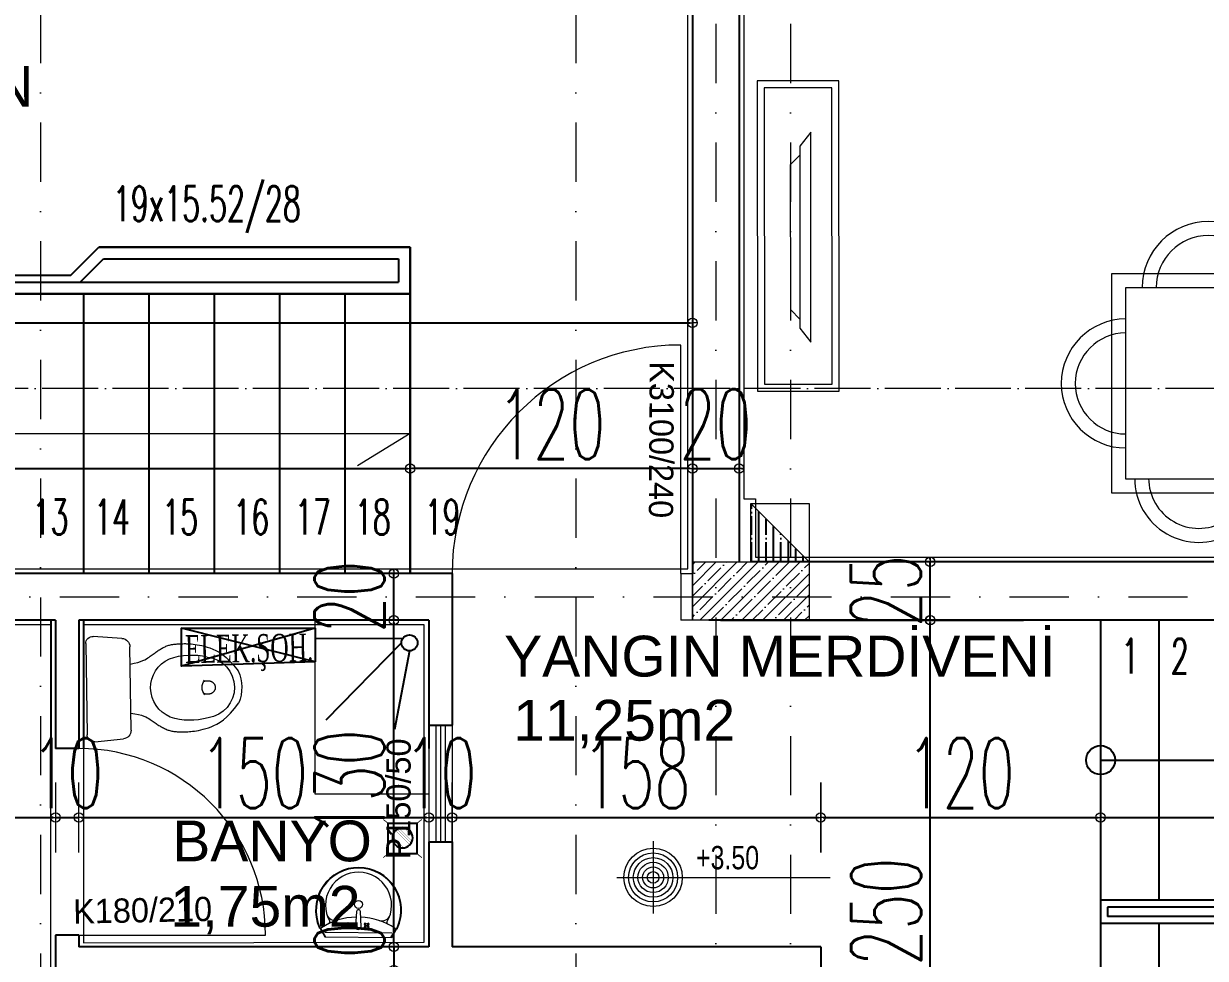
# Model space of a CAD drawing. Header units: millimetres. Extents: x -16104 to 67872, y -88009 to 12107.
# Drawn here: x 15708 to 16215, y -6715 to -6314 of the extents above; entities that cross this region are included whole.
import ezdxf

# ---------------------------------------------------------------- set-up
doc = ezdxf.new("R2010")
doc.units = ezdxf.units.MM
for name, pattern in [('ACAD_ISO04W100', [30, 24, -3, 0, -3]), ('ACAD_ISO07W100', [3, 0, -3]), ('DASHDOTX2', [50.8, 25.4, -12.7, 0, -12.7])]:
    doc.linetypes.add(name, pattern=pattern)
doc.layers.get('0').update_dxf_attribs({"color": 241})
for name, color, linetype, lineweight in [('AKS', 1, 'ACAD_ISO07W100', 5), ('akslar', 144, 'Continuous', 20), ('baca', 46, 'Continuous', 5), ('duvar', 123, 'Continuous', 25), ('emsal&kolon', 1, 'Continuous', 5), ('kapı', 3, 'Continuous', 5), ('kolon', 1, 'Continuous', 5), ('KOTLAR', 5, 'Continuous', 20), ('merdiven', 4, 'Continuous', 25), ('OLCU', 54, 'Continuous', 13), ('PASEMCON', 2, 'Continuous', 9), ('pencere', 5, 'Continuous', 5), ('POZ', 36, 'Continuous', 18), ('SıVA', 40, 'Continuous', 9), ('tefriş', 30, 'Continuous', 5), ('YAZI', 22, 'Continuous', 18), ('ÖLÇÜ', 252, 'Continuous', 20)]:
    doc.layers.add(name, color=color, linetype=linetype, lineweight=lineweight)
doc.layers.add('tarama korıdor', color=33, linetype='Continuous')
doc.styles.add('DIM', font='Txttw.shx', dxfattribs={"width": 0.6})
doc.styles.add('DIN', font='times.ttf', dxfattribs={"width": 0.6})
doc.styles.add('M2', font='stylu.ttf', dxfattribs={"height": 10})
doc.styles.add('TSIMPLEX', font='tsimplex', dxfattribs={"width": 0.8})
doc.dimstyles.new('50', dxfattribs={"dimscale": 0, "dimtxt": 30, "dimasz": 1, "dimexe": 0, "dimexo": 2, "dimgap": 4, "dimtad": 1, "dimdec": 0, "dimzin": 0, "dimdsep": 46, "dimtxsty": 'DIM', "dimblk1": 'DOT', "dimblk2": 'DOT', "dimsah": 1, "dimcen": 1.5, "dimdle": 3, "dimse1": 1, "dimse2": 1, "dimclrd": 256, "dimclre": 9, "dimclrt": 256, "dimadec": 0, "dimazin": 0, "dimtfac": 0.24, "dimtdec": 0, "dimtix": 1, "dimtmove": 2, "dimatfit": 3, "dimldrblk": 'DOT', "dimfxl": 0, "dimtolj": 1, "dimtzin": 15, "dimarcsym": 0})

# ---------------------------------------------------------------- blocks, each defined once
blk = doc.blocks.new('lavabo')
at = {"layer": 'tefriş', "linetype": 'Continuous'}
for p, q in [((-22.77, -4.94), (-19.92, 0)), ((-22.43, -5.14), (-19.46, 0)), ((-19.92, 0), (19.92, 0)), ((19.46, 0), (22.43, -5.14)), ((19.92, 0), (22.77, -4.94)), ((19.92, -2.7), (-19.92, -2.7)), ((-6.25, -5.54), (-6.77, -6.08)), ((-6.77, -6.08), (-6.31, -7.1)), ((-6.51, -5.81), (-3.84, -8.34)), ((-6.44, -8.41), (-3.91, -5.74)), ((-5.2, -5.94), (-6.25, -5.54)), ((-4.18, -5.48), (-5.2, -5.94)), ((-3.64, -6), (-4.18, -5.48)), ((-4.04, -7.04), (-3.64, -6)), ((-1.17, -15.33), (-1.76, -6.54)), ((1.76, -6.26), (1.14, -15.33)), ((3.38, -5.9), (3.91, -5.38)), ((3.81, -6.94), (3.38, -5.9)), ((3.38, -7.98), (3.81, -6.94)), ((6.25, -8.24), (3.65, -5.64)), ((6.25, -5.64), (3.65, -8.24)), ((3.91, -5.38), (4.95, -5.81)), ((4.95, -5.81), (5.99, -5.38)), ((5.99, -5.38), (6.51, -5.9)), ((6.51, -5.9), (6.08, -6.94)), ((6.08, -6.94), (6.51, -7.98)), ((-6.31, -7.1), (-6.71, -8.15)), ((-6.71, -8.15), (-6.17, -8.66)), ((-6.17, -8.66), (-5.15, -8.21)), ((-5.15, -8.21), (-4.1, -8.61)), ((-4.1, -8.61), (-3.58, -8.07)), ((-3.58, -8.07), (-4.04, -7.04)), ((3.91, -8.51), (3.38, -7.98)), ((4.95, -8.08), (3.91, -8.51)), ((5.99, -8.51), (4.95, -8.08)), ((6.51, -7.98), (5.99, -8.51))]:
    blk.add_line(p, q, dxfattribs=at)
at = {"layer": 'tefriş', "linetype": 'Continuous', "extrusion": (0, 0, -1)}
for centre, major_axis, ratio, start_param, end_param in [((0, -16), (-18.1, -18.1), 1, 5.497787, 7.48683), ((0, -16), (-17.82, -17.82), 1, 5.497787, 7.48683), ((-22.66, -5.93), (-0.566, -0.566), 1, 1.203644, 1.828723), ((-23.47, -4.54), (-0.566, 0.566), 1, 2.879793, 3.399519), ((-22.66, -5.93), (-0.283, 0.283), 1, -0.367152, 0.257926), ((-23.47, -4.54), (-0.849, -0.849), 1, 4.45059, 4.970315), ((-22.3, -6.09), (-0.566, -0.566), 1, 1.828723, 2.945097), ((-0.28, 26.67), (-27.35, -27.35), 1, 5.526576, 6.089571), ((0, -6.4), (-1.25, -1.25), 1, 0.7034, 3.844992), ((0, -16), (-18.1, -18.1), 1, 3.508745, 5.497787), ((0, -16), (-17.82, -17.82), 1, 3.508745, 5.497787), ((0.28, 26.67), (-27.35, -27.35), 1, 4.906004, 5.469573), ((22.3, -6.09), (-0.566, 0.566), 1, 0.196496, 1.31287), ((23.47, -4.54), (-0.849, 0.849), 1, 4.454463, 4.974188), ((23.47, -4.54), (-0.566, -0.566), 1, 6.025259, 6.544985), ((22.66, -5.93), (-0.283, 0.283), 1, 1.31287, 1.937948), ((22.66, -5.93), (-0.566, 0.566), 1, 1.31287, 1.937948), ((0, -19.04), (-13.92, 13.92), 1, 3.926991, 6.023888), ((-13.8, -15.22), (-3.8, -3.8), 1, 1.128011, 2.639725), ((-17.71, -8.76), (-0.566, -0.566), 1, 2.805213, 4.453092), ((0, -19.04), (-13.92, 13.92), 1, 1.830093, 3.926991), ((13.8, -15.22), (-3.8, -3.8), 1, 2.072664, 3.584378), ((17.71, -8.76), (-0.566, -0.566), 1, 0.259297, 1.907176), ((-0.01, -19.56), (0, 2.35), 0.991954, 1.570796326779968, 7.853981633959554), ((-0.01, -15.24), (-0.82, 0.82), 1, 2.438193, 5.415789)]:
    blk.add_ellipse(centre, major_axis=major_axis, ratio=ratio, start_param=start_param, end_param=end_param, dxfattribs=at)
blk = doc.blocks.new('klozet')
at = {"layer": 'tefriş', "linetype": 'Continuous'}
for p, q in [((3.25, 22.57), (15.54, 21.55)), ((0, -19.58), (0, 19.58)), ((18.91, 17.89), (18.91, -17.89)), ((29.64, 15.18), (30.02, 15.45)), ((30.02, 15.45), (30.4, 15.7)), ((30.4, 15.7), (30.79, 15.96)), ((30.79, 15.96), (31.18, 16.21)), ((31.18, 16.21), (31.58, 16.45)), ((31.58, 16.45), (31.98, 16.68)), ((31.98, 16.68), (32.38, 16.91)), ((32.38, 16.91), (32.78, 17.13)), ((32.78, 17.13), (33.18, 17.33)), ((33.18, 17.33), (33.58, 17.53)), ((33.58, 17.53), (33.97, 17.7)), ((33.97, 17.7), (34.36, 17.87)), ((34.36, 17.87), (34.75, 18.02)), ((34.75, 18.02), (35.14, 18.15)), ((35.14, 18.15), (35.54, 18.28)), ((35.54, 18.28), (35.95, 18.39)), ((35.95, 18.39), (36.37, 18.48)), ((36.37, 18.48), (36.8, 18.57)), ((36.8, 18.57), (37.26, 18.64)), ((37.26, 18.64), (37.72, 18.7)), ((37.72, 18.7), (38.2, 18.75)), ((38.2, 18.75), (38.69, 18.79)), ((38.69, 18.79), (39.18, 18.82)), ((39.18, 18.82), (39.68, 18.85)), ((39.68, 18.85), (40.18, 18.87)), ((40.18, 18.87), (40.67, 18.89)), ((40.67, 18.89), (41.16, 18.9)), ((41.16, 18.9), (41.66, 18.9)), ((41.66, 18.9), (42.17, 18.9)), ((42.17, 18.9), (42.7, 18.89)), ((42.7, 18.89), (43.26, 18.86)), ((43.26, 18.86), (43.87, 18.83)), ((43.87, 18.83), (44.52, 18.78)), ((44.52, 18.78), (45.24, 18.71)), ((45.24, 18.71), (46.03, 18.62)), ((46.03, 18.62), (46.88, 18.51)), ((46.88, 18.51), (47.8, 18.36)), ((47.8, 18.36), (48.78, 18.18)), ((48.78, 18.18), (49.81, 17.95)), ((49.81, 17.95), (50.9, 17.66)), ((50.9, 17.66), (52.04, 17.32)), ((52.04, 17.32), (53.23, 16.91)), ((53.23, 16.91), (54.46, 16.42)), ((54.46, 16.42), (55.75, 15.8)), ((55.75, 15.8), (57.1, 15.02)), ((18.91, 10.5), (20.67, 10.81)), ((20.67, 10.81), (22.16, 11.15)), ((22.16, 11.15), (23.39, 11.51)), ((23.39, 11.51), (24.42, 11.88)), ((24.42, 11.88), (25.26, 12.26)), ((25.26, 12.26), (25.97, 12.64)), ((25.97, 12.64), (26.56, 13.02)), ((26.56, 13.02), (27.09, 13.38)), ((27.09, 13.38), (27.58, 13.72)), ((27.58, 13.72), (28.03, 14.04)), ((28.03, 14.04), (28.46, 14.34)), ((28.46, 14.34), (28.87, 14.64)), ((28.87, 14.64), (29.26, 14.92)), ((29.26, 14.92), (29.64, 15.18)), ((57.1, 15.02), (58.53, 14.02)), ((58.53, 14.02), (60.05, 12.75)), ((60.05, 12.75), (61.66, 11.16)), ((61.66, 11.16), (63.38, 9.22)), ((63.38, 9.22), (65.22, 6.86)), ((50.48, 2.72), (50.35, 2.67)), ((50.64, 2.77), (50.48, 2.72)), ((50.82, 2.81), (50.64, 2.77)), ((51.02, 2.85), (50.82, 2.81)), ((51.23, 2.88), (51.02, 2.85)), ((51.44, 2.91), (51.23, 2.88)), ((51.66, 2.93), (51.44, 2.91)), ((51.87, 2.94), (51.66, 2.93)), ((52.06, 2.95), (51.87, 2.94)), ((52.26, 2.94), (52.06, 2.95)), ((52.44, 2.93), (52.26, 2.94)), ((52.61, 2.9), (52.44, 2.93)), ((52.78, 2.87), (52.61, 2.9)), ((52.94, 2.83), (52.78, 2.87)), ((53.09, 2.79), (52.94, 2.83)), ((53.25, 2.74), (53.09, 2.79)), ((53.39, 2.68), (53.25, 2.74)), ((53.54, 2.62), (53.39, 2.68)), ((53.68, 2.54), (53.54, 2.62)), ((53.81, 2.47), (53.68, 2.54)), ((53.94, 2.39), (53.81, 2.47)), ((54.07, 2.3), (53.94, 2.39)), ((54.19, 2.2), (54.07, 2.3)), ((54.31, 2.1), (54.19, 2.2)), ((54.42, 2), (54.31, 2.1)), ((54.52, 1.89), (54.42, 2)), ((54.62, 1.77), (54.52, 1.89)), ((54.72, 1.66), (54.62, 1.77)), ((54.8, 1.53), (54.72, 1.66)), ((54.88, 1.41), (54.8, 1.53)), ((54.95, 1.28), (54.88, 1.41)), ((55.02, 1.15), (54.95, 1.28)), ((55.08, 1.01), (55.02, 1.15)), ((55.13, 0.88), (55.08, 1.01)), ((55.17, 0.74), (55.13, 0.88)), ((55.21, 0.6), (55.17, 0.74)), ((55.23, 0.46), (55.21, 0.6)), ((55.25, 0.32), (55.23, 0.46)), ((55.26, 0.18), (55.25, 0.32)), ((55.27, 0.04), (55.26, 0.18)), ((55.26, -0.1), (55.27, 0.04)), ((50.35, -2.59), (50.48, -2.64)), ((50.48, -2.64), (50.64, -2.69)), ((50.64, -2.69), (50.82, -2.73)), ((50.82, -2.73), (51.02, -2.77)), ((51.02, -2.77), (51.23, -2.8)), ((51.23, -2.8), (51.44, -2.83)), ((51.44, -2.83), (51.66, -2.85)), ((51.66, -2.85), (51.87, -2.86)), ((51.87, -2.86), (52.06, -2.87)), ((52.06, -2.87), (52.26, -2.86)), ((52.26, -2.86), (52.44, -2.85)), ((52.44, -2.85), (52.61, -2.82)), ((52.61, -2.82), (52.78, -2.79)), ((52.78, -2.79), (52.94, -2.75)), ((52.94, -2.75), (53.09, -2.71)), ((53.09, -2.71), (53.25, -2.66)), ((53.25, -2.66), (53.39, -2.6)), ((53.39, -2.6), (53.54, -2.54)), ((53.54, -2.54), (53.68, -2.47)), ((53.68, -2.47), (53.81, -2.39)), ((53.81, -2.39), (53.94, -2.31)), ((53.94, -2.31), (54.07, -2.22)), ((54.07, -2.22), (54.19, -2.12)), ((54.19, -2.12), (54.31, -2.02)), ((54.31, -2.02), (54.42, -1.92)), ((54.42, -1.92), (54.52, -1.81)), ((54.52, -1.81), (54.62, -1.69)), ((54.62, -1.69), (54.72, -1.58)), ((54.72, -1.58), (54.8, -1.45)), ((54.8, -1.45), (54.88, -1.33)), ((54.88, -1.33), (54.95, -1.2)), ((54.95, -1.2), (55.02, -1.07)), ((55.02, -1.07), (55.08, -0.93)), ((55.08, -0.93), (55.13, -0.8)), ((55.13, -0.8), (55.17, -0.66)), ((55.17, -0.66), (55.21, -0.52)), ((55.21, -0.52), (55.23, -0.38)), ((55.23, -0.38), (55.25, -0.24)), ((55.25, -0.24), (55.26, -0.1)), ((61.66, -11.16), (63.38, -9.22)), ((63.38, -9.22), (65.22, -6.86)), ((18.91, -10.5), (20.67, -10.81)), ((20.67, -10.81), (22.16, -11.15)), ((22.16, -11.15), (23.39, -11.51)), ((23.39, -11.51), (24.42, -11.88)), ((24.42, -11.88), (25.26, -12.26)), ((25.26, -12.26), (25.97, -12.64)), ((25.97, -12.64), (26.56, -13.02)), ((26.56, -13.02), (27.09, -13.38)), ((27.09, -13.38), (27.58, -13.72)), ((27.58, -13.72), (28.03, -14.04)), ((28.03, -14.04), (28.46, -14.34)), ((28.46, -14.34), (28.87, -14.64)), ((28.87, -14.64), (29.26, -14.92)), ((29.26, -14.92), (29.64, -15.18)), ((29.64, -15.18), (30.02, -15.45)), ((55.75, -15.8), (57.1, -15.02)), ((57.1, -15.02), (58.53, -14.02)), ((58.53, -14.02), (60.05, -12.75)), ((60.05, -12.75), (61.66, -11.16)), ((30.02, -15.45), (30.4, -15.7)), ((30.4, -15.7), (30.79, -15.96)), ((30.79, -15.96), (31.18, -16.21)), ((31.18, -16.21), (31.58, -16.45)), ((31.58, -16.45), (31.98, -16.68)), ((31.98, -16.68), (32.38, -16.91)), ((32.38, -16.91), (32.78, -17.13)), ((32.78, -17.13), (33.18, -17.33)), ((33.18, -17.33), (33.58, -17.53)), ((33.58, -17.53), (33.97, -17.7)), ((33.97, -17.7), (34.36, -17.87)), ((34.36, -17.87), (34.75, -18.02)), ((34.75, -18.02), (35.14, -18.15)), ((35.14, -18.15), (35.54, -18.28)), ((35.54, -18.28), (35.95, -18.39)), ((35.95, -18.39), (36.37, -18.48)), ((36.37, -18.48), (36.8, -18.57)), ((36.8, -18.57), (37.26, -18.64)), ((37.26, -18.64), (37.72, -18.7)), ((37.72, -18.7), (38.2, -18.75)), ((38.2, -18.75), (38.69, -18.79)), ((38.69, -18.79), (39.18, -18.82)), ((39.18, -18.82), (39.68, -18.85)), ((39.68, -18.85), (40.18, -18.87)), ((40.18, -18.87), (40.67, -18.89)), ((40.67, -18.89), (41.16, -18.9)), ((41.16, -18.9), (41.66, -18.9)), ((41.66, -18.9), (42.17, -18.9)), ((42.17, -18.9), (42.7, -18.89)), ((42.7, -18.89), (43.26, -18.86)), ((43.26, -18.86), (43.87, -18.83)), ((43.87, -18.83), (44.52, -18.78)), ((44.52, -18.78), (45.24, -18.71)), ((45.24, -18.71), (46.03, -18.62)), ((46.03, -18.62), (46.88, -18.51)), ((46.88, -18.51), (47.8, -18.36)), ((47.8, -18.36), (48.78, -18.18)), ((48.78, -18.18), (49.81, -17.95)), ((49.81, -17.95), (50.9, -17.66)), ((50.9, -17.66), (52.04, -17.32)), ((52.04, -17.32), (53.23, -16.91)), ((53.23, -16.91), (54.46, -16.42)), ((54.46, -16.42), (55.75, -15.8)), ((15.54, -21.55), (3.25, -22.57))]:
    blk.add_line(p, q, dxfattribs=at)
for centre, start, end in [((3, 19.58), 85.2364, 180), ((3, -19.58), 180, 274.7636)]:
    blk.add_arc(centre, 3, start, end, dxfattribs=at)
for centre, major_axis, start_param, end_param in [((15.23, 17.89), (2.6, 2.6), 5.497787, 6.985442), ((41.09, 0), (-9.59, 9.59), -0.381645, 1.952441), ((44.74, -13.39), (-19.37, 19.37), -1.051849, -0.451182), ((50.37, 0), (9.28, 9.28), 4.048178, 6.947396), ((49, 0), (-12.46, 12.46), 3.526763, 4.327219), ((54.6, 0.04), (-3.54, 3.54), 0.094871, 1.475925), ((44.74, 13.39), (-19.37, 19.37), 2.021978, 2.622645), ((15.23, -17.89), (-2.6, 2.6), 2.439336, 3.926991)]:
    blk.add_ellipse(centre, major_axis=major_axis, ratio=1, start_param=start_param, end_param=end_param, dxfattribs=at)
blk = doc.blocks.new('DOT')
for p, q in [((0, 15), (0, -15)), ((-2, 0), (0, 0)), ((2, 0), (0, 0))]:
    blk.add_line(p, q)
blk.add_circle((0, 0), 2)
blk = doc.blocks.new('*D6115')
at = {"layer": 'Defpoints', "color": 0, "transparency": 16777216}
for p in [(15241.71, -6569.56), (15721.71, -6569.56), (15721.71, -6654.1)]:
    blk.add_point(p, dxfattribs=at)
at = {"layer": 'OLCU', "lineweight": -2, "transparency": 16777216}
blk.add_line((15242.71, -6654.1), (15720.71, -6654.1), dxfattribs=at)
at = {"layer": 'OLCU', "lineweight": -2, "transparency": 16777216, "rotation": 180}
blk.add_blockref('DOT', (15241.71, -6654.1), dxfattribs=at)
at = {"layer": 'OLCU', "lineweight": -2, "transparency": 16777216}
blk.add_blockref('DOT', (15721.71, -6654.1), dxfattribs=at)
at = {"layer": 'OLCU', "transparency": 16777216, "insert": (15481.71, -6635.1), "char_height": 30, "attachment_point": 5, "style": 'DIM'}
blk.add_mtext('\\A1;480', dxfattribs=at)
blk = doc.blocks.new('*D6418')
at = {"layer": 'Defpoints', "color": 0, "transparency": 16777216}
for p in [(15721.71, -6624.56), (15731.71, -6624.56), (15731.71, -6654.13)]:
    blk.add_point(p, dxfattribs=at)
at = {"layer": 'OLCU', "lineweight": -2, "transparency": 16777216}
for p, q in [((15720.71, -6654.13), (15719.71, -6654.13)), ((15721.71, -6654.13), (15731.71, -6654.13)), ((15732.71, -6654.13), (15733.71, -6654.13))]:
    blk.add_line(p, q, dxfattribs=at)
blk.add_blockref('DOT', (15721.71, -6654.13), dxfattribs=at)
at = {"layer": 'OLCU', "lineweight": -2, "transparency": 16777216, "rotation": 180}
blk.add_blockref('DOT', (15731.71, -6654.13), dxfattribs=at)
at = {"layer": 'OLCU', "transparency": 16777216, "insert": (15726.71, -6635.13), "char_height": 30, "attachment_point": 5, "style": 'DIM'}
blk.add_mtext('\\A1;10', dxfattribs=at)
blk = doc.blocks.new('*D6116')
at = {"layer": 'Defpoints', "color": 0, "transparency": 16777216}
for p in [(15881.71, -6654.13), (15881.71, -6654.13), (15731.71, -6662.65)]:
    blk.add_point(p, dxfattribs=at)
at = {"layer": 'OLCU', "lineweight": -2, "transparency": 16777216}
blk.add_line((15732.71, -6654.13), (15880.71, -6654.13), dxfattribs=at)
at = {"layer": 'OLCU', "lineweight": -2, "transparency": 16777216, "rotation": 180}
blk.add_blockref('DOT', (15731.71, -6654.13), dxfattribs=at)
at = {"layer": 'OLCU', "lineweight": -2, "transparency": 16777216}
blk.add_blockref('DOT', (15881.71, -6654.13), dxfattribs=at)
at = {"layer": 'OLCU', "transparency": 16777216, "insert": (15806.71, -6635.13), "char_height": 30, "attachment_point": 5, "style": 'DIM'}
blk.add_mtext('\\A1;150', dxfattribs=at)
blk = doc.blocks.new('*D6148')
at = {"layer": 'Defpoints', "color": 0, "transparency": 16777216}
for p in [(15866.71, -6549.56), (15866.71, -6549.56), (15866.71, -6569.56)]:
    blk.add_point(p, dxfattribs=at)
at = {"layer": 'OLCU', "lineweight": -2, "transparency": 16777216}
for p, q in [((15866.71, -6548.56), (15866.71, -6547.56)), ((15866.71, -6569.56), (15866.71, -6549.56)), ((15866.71, -6570.56), (15866.71, -6571.56))]:
    blk.add_line(p, q, dxfattribs=at)
for p, rotation in [((15866.71, -6549.56), 270), ((15866.71, -6569.56), 90)]:
    blk.add_blockref('DOT', p, dxfattribs=dict(at, rotation=rotation))
at = {"layer": 'OLCU', "transparency": 16777216, "insert": (15847.71, -6559.56), "char_height": 30, "attachment_point": 5, "rotation": 90, "style": 'DIM'}
blk.add_mtext('\\A1;20', dxfattribs=at)
blk = doc.blocks.new('*D6149')
at = {"layer": 'Defpoints', "color": 0, "transparency": 16777216}
for p in [(15910.19, -6709.56), (15866.71, -6719.56), (15910.19, -6719.56)]:
    blk.add_point(p, dxfattribs=at)
at = {"layer": 'OLCU', "lineweight": -2, "transparency": 16777216}
for p, q in [((15866.71, -6708.56), (15866.71, -6707.56)), ((15866.71, -6709.56), (15866.71, -6719.56)), ((15866.71, -6720.56), (15866.71, -6721.56))]:
    blk.add_line(p, q, dxfattribs=at)
for p, rotation in [((15866.71, -6709.56), 270), ((15866.71, -6719.56), 90)]:
    blk.add_blockref('DOT', p, dxfattribs=dict(at, rotation=rotation))
at = {"layer": 'OLCU', "transparency": 16777216, "insert": (15847.71, -6714.56), "char_height": 30, "attachment_point": 5, "rotation": 90, "style": 'DIM'}
blk.add_mtext('\\A1;10', dxfattribs=at)
blk = doc.blocks.new('*D6150')
at = {"layer": 'Defpoints', "color": 0, "transparency": 16777216}
for p in [(15866.71, -6569.56), (15866.71, -6569.56), (15866.71, -6709.56)]:
    blk.add_point(p, dxfattribs=at)
at = {"layer": 'OLCU', "lineweight": -2, "transparency": 16777216}
blk.add_line((15866.71, -6708.56), (15866.71, -6570.56), dxfattribs=at)
for p, rotation in [((15866.71, -6569.56), 90), ((15866.71, -6709.56), 270)]:
    blk.add_blockref('DOT', p, dxfattribs=dict(at, rotation=rotation))
at = {"layer": 'OLCU', "transparency": 16777216, "insert": (15847.71, -6639.56), "char_height": 30, "attachment_point": 5, "rotation": 90, "style": 'DIM'}
blk.add_mtext('\\A1;130', dxfattribs=at)
blk = doc.blocks.new('DFG')
at = {"layer": 'tefriş'}
for points in [[(38169.15, -3228.78), (38169.11, -3095.78), (38204.11, -3095.77), (38204.15, -3228.77)], [(38172.15, -3225.78), (38172.11, -3098.78), (38201.11, -3098.77), (38201.15, -3225.77)], [(38187.31, -3200.75), (38187.26, -3122.74), (38191.96, -3116.74), (38192.02, -3206.74)]]:
    blk.add_lwpolyline(points, close=True, dxfattribs=at)
blk.add_lwpolyline([(38187.26, -3126.64), (38183.36, -3130.59), (38183.41, -3192.9), (38187.31, -3196.85)], dxfattribs=at)
blk = doc.blocks.new('rb')
at = {"layer": 'tefriş'}
for points in [[(1548.4, 487.07), (1595.5, 487.07), (1595.5, 394.92), (1548.4, 394.92)], [(1551.4, 484.07), (1592.5, 484.07), (1592.5, 397.92), (1551.4, 397.92)]]:
    blk.add_lwpolyline(points, close=True, dxfattribs=at)
for centre, radius, start, end in [((1571.95, 484.07), 12.83, 0, 180), ((1571.95, 484.07), 9.83, 0, 180), ((1551.4, 466.84), 14.18, 90, 270), ((1592.5, 466.49), 13.72, 270, 90), ((1551.4, 466.84), 11.18, 90, 270), ((1592.5, 466.49), 10.72, 270, 90), ((1551.4, 415.62), 14.18, 90, 270), ((1551.4, 415.62), 11.18, 90, 270), ((1592.29, 413.54), 13.72, 270, 90), ((1592.29, 413.54), 10.72, 270, 90), ((1571.95, 397.92), 13.83, 180, 0), ((1571.95, 397.92), 10.83, 180, 0)]:
    blk.add_arc(centre, radius, start, end, dxfattribs=at)
blk = doc.blocks.new('*D6324')
at = {"layer": 'Defpoints', "color": 0, "transparency": 16777216}
for p in [(15394.71, -6504.56), (15873.71, -6504.56), (15873.71, -6504.56)]:
    blk.add_point(p, dxfattribs=at)
at = {"layer": 'OLCU', "lineweight": -2, "transparency": 16777216}
blk.add_line((15395.71, -6504.56), (15872.71, -6504.56), dxfattribs=at)
at = {"layer": 'OLCU', "lineweight": -2, "transparency": 16777216, "rotation": 180}
blk.add_blockref('DOT', (15394.71, -6504.56), dxfattribs=at)
at = {"layer": 'OLCU', "lineweight": -2, "transparency": 16777216}
blk.add_blockref('DOT', (15873.71, -6504.56), dxfattribs=at)
at = {"layer": 'OLCU', "transparency": 16777216, "insert": (15555.69, -6483.61), "char_height": 30, "attachment_point": 5, "style": 'DIM'}
blk.add_mtext('\\A1;480', dxfattribs=at)
blk = doc.blocks.new('*D6325')
at = {"layer": 'Defpoints', "color": 0, "transparency": 16777216}
for p in [(15873.71, -6504.56), (15873.71, -6514.56), (15994.71, -6514.56)]:
    blk.add_point(p, dxfattribs=at)
at = {"layer": 'OLCU', "lineweight": -2, "transparency": 16777216}
blk.add_line((15993.71, -6504.56), (15874.71, -6504.56), dxfattribs=at)
at = {"layer": 'OLCU', "lineweight": -2, "transparency": 16777216, "rotation": 180}
blk.add_blockref('DOT', (15873.71, -6504.56), dxfattribs=at)
at = {"layer": 'OLCU', "lineweight": -2, "transparency": 16777216}
blk.add_blockref('DOT', (15994.71, -6504.56), dxfattribs=at)
at = {"layer": 'OLCU', "transparency": 16777216, "insert": (15934.21, -6485.56), "char_height": 30, "attachment_point": 5, "style": 'DIM'}
blk.add_mtext('\\A1;120', dxfattribs=at)
blk = doc.blocks.new('*D6326')
at = {"layer": 'Defpoints', "color": 0, "transparency": 16777216}
for p in [(15994.71, -6504.56), (16014.71, -6504.53), (16014.71, -6504.56)]:
    blk.add_point(p, dxfattribs=at)
at = {"layer": 'OLCU', "lineweight": -2, "transparency": 16777216}
for p, q in [((15993.71, -6504.53), (15992.71, -6504.53)), ((15994.71, -6504.53), (16014.71, -6504.53)), ((16015.71, -6504.53), (16016.71, -6504.53))]:
    blk.add_line(p, q, dxfattribs=at)
blk.add_blockref('DOT', (15994.71, -6504.53), dxfattribs=at)
at = {"layer": 'OLCU', "lineweight": -2, "transparency": 16777216, "rotation": 180}
blk.add_blockref('DOT', (16014.71, -6504.53), dxfattribs=at)
at = {"layer": 'OLCU', "transparency": 16777216, "insert": (16004.71, -6485.53), "char_height": 30, "attachment_point": 5, "style": 'DIM'}
blk.add_mtext('\\A1;20', dxfattribs=at)
blk = doc.blocks.new('*D6327')
at = {"layer": 'Defpoints', "color": 0, "transparency": 16777216}
for p in [(15244.71, -6442.06), (15994.71, -6442.06), (15994.71, -6442.06)]:
    blk.add_point(p, dxfattribs=at)
at = {"layer": 'OLCU', "lineweight": -2, "transparency": 16777216}
blk.add_line((15245.71, -6442.06), (15993.71, -6442.06), dxfattribs=at)
at = {"layer": 'OLCU', "lineweight": -2, "transparency": 16777216, "rotation": 180}
blk.add_blockref('DOT', (15244.71, -6442.06), dxfattribs=at)
at = {"layer": 'OLCU', "lineweight": -2, "transparency": 16777216}
blk.add_blockref('DOT', (15994.71, -6442.06), dxfattribs=at)
at = {"layer": 'OLCU', "transparency": 16777216, "insert": (15619.71, -6423.06), "char_height": 30, "attachment_point": 5, "style": 'DIM'}
blk.add_mtext('\\A1;750', dxfattribs=at)
blk = doc.blocks.new('Kot')
at = {"layer": 'KOTLAR'}
for p, q in [((0, 0.155), (0, -0.155)), ((-0.155, 0), (0.7586, 0))]:
    blk.add_line(p, q, dxfattribs=at)
for radius in [0.125, 0.105, 0.085, 0.065, 0.045, 0.045, 0.025]:
    blk.add_circle((0, 0), radius, dxfattribs=at)
at = {"layer": 'YAZI', "style": 'TSIMPLEX', "width": 0.8}
blk.add_attdef('KOTH', (0.1836, 0.0349), '', height=0.1, dxfattribs=at)
blk = doc.blocks.new('*D6328')
at = {"layer": 'Defpoints', "color": 0, "transparency": 16777216}
for p in [(15891.71, -6654.13), (16049.71, -6654.13), (16049.71, -6709.56)]:
    blk.add_point(p, dxfattribs=at)
at = {"layer": 'OLCU', "lineweight": -2, "transparency": 16777216}
blk.add_line((15892.71, -6654.13), (16048.71, -6654.13), dxfattribs=at)
at = {"layer": 'OLCU', "lineweight": -2, "transparency": 16777216, "rotation": 180}
blk.add_blockref('DOT', (15891.71, -6654.13), dxfattribs=at)
at = {"layer": 'OLCU', "lineweight": -2, "transparency": 16777216}
blk.add_blockref('DOT', (16049.71, -6654.13), dxfattribs=at)
at = {"layer": 'OLCU', "transparency": 16777216, "insert": (15970.71, -6635.13), "char_height": 30, "attachment_point": 5, "style": 'DIM'}
blk.add_mtext('\\A1;158', dxfattribs=at)
blk = doc.blocks.new('*D6339')
at = {"layer": 'Defpoints', "color": 0, "transparency": 16777216}
for p in [(16049.71, -6654.13), (16169.71, -6654.13), (16169.71, -6654.13)]:
    blk.add_point(p, dxfattribs=at)
at = {"layer": 'OLCU', "lineweight": -2, "transparency": 16777216}
blk.add_line((16050.71, -6654.13), (16168.71, -6654.13), dxfattribs=at)
at = {"layer": 'OLCU', "lineweight": -2, "transparency": 16777216, "rotation": 180}
blk.add_blockref('DOT', (16049.71, -6654.13), dxfattribs=at)
at = {"layer": 'OLCU', "lineweight": -2, "transparency": 16777216}
blk.add_blockref('DOT', (16169.71, -6654.13), dxfattribs=at)
at = {"layer": 'OLCU', "transparency": 16777216, "insert": (16109.71, -6635.13), "char_height": 30, "attachment_point": 5, "style": 'DIM'}
blk.add_mtext('\\A1;120', dxfattribs=at)
blk = doc.blocks.new('*D6340')
at = {"layer": 'Defpoints', "color": 0, "transparency": 16777216}
for p in [(16169.71, -6654.13), (16344.71, -6654.13), (16344.71, -6654.13)]:
    blk.add_point(p, dxfattribs=at)
at = {"layer": 'OLCU', "lineweight": -2, "transparency": 16777216}
blk.add_line((16170.71, -6654.13), (16343.71, -6654.13), dxfattribs=at)
at = {"layer": 'OLCU', "lineweight": -2, "transparency": 16777216, "rotation": 180}
blk.add_blockref('DOT', (16169.71, -6654.13), dxfattribs=at)
at = {"layer": 'OLCU', "lineweight": -2, "transparency": 16777216}
blk.add_blockref('DOT', (16344.71, -6654.13), dxfattribs=at)
at = {"layer": 'OLCU', "transparency": 16777216, "insert": (16257.21, -6635.13), "char_height": 30, "attachment_point": 5, "style": 'DIM'}
blk.add_mtext('\\A1;175', dxfattribs=at)
blk = doc.blocks.new('*D6344')
at = {"layer": 'Defpoints', "color": 0, "transparency": 16777216}
for p in [(16096.71, -6569.56), (16096.71, -6569.56), (16096.71, -6819.56)]:
    blk.add_point(p, dxfattribs=at)
at = {"layer": 'OLCU', "lineweight": -2, "transparency": 16777216}
blk.add_line((16096.71, -6818.56), (16096.71, -6570.56), dxfattribs=at)
for p, rotation in [((16096.71, -6569.56), 90), ((16096.71, -6819.56), 270)]:
    blk.add_blockref('DOT', p, dxfattribs=dict(at, rotation=rotation))
at = {"layer": 'OLCU', "transparency": 16777216, "insert": (16077.71, -6694.56), "char_height": 30, "attachment_point": 5, "rotation": 90, "style": 'DIM'}
blk.add_mtext('\\A1;250', dxfattribs=at)
blk = doc.blocks.new('*D6345')
at = {"layer": 'Defpoints', "color": 0, "transparency": 16777216}
for p in [(16096.69, -6544.56), (16096.71, -6544.56), (16096.71, -6569.56)]:
    blk.add_point(p, dxfattribs=at)
at = {"layer": 'OLCU', "lineweight": -2, "transparency": 16777216}
for p, q in [((16096.69, -6543.56), (16096.69, -6542.56)), ((16096.69, -6569.56), (16096.69, -6544.56)), ((16096.69, -6570.56), (16096.69, -6571.56))]:
    blk.add_line(p, q, dxfattribs=at)
for p, rotation in [((16096.69, -6544.56), 270), ((16096.69, -6569.56), 90)]:
    blk.add_blockref('DOT', p, dxfattribs=dict(at, rotation=rotation))
at = {"layer": 'OLCU', "transparency": 16777216, "insert": (16077.69, -6557.06), "char_height": 30, "attachment_point": 5, "rotation": 90, "style": 'DIM'}
blk.add_mtext('\\A1;25', dxfattribs=at)
blk = doc.blocks.new('A$C412C2498')
at = {"color": 5, "const_width": 0.6}
for points in [[(3.64, 24.29), (0.19, 27)], [(23.8, 24.29), (27.26, 27)], [(3.64, 2.95), (0.19, 0.24)], [(23.8, 2.95), (27.26, 0.24)]]:
    blk.add_lwpolyline(points, dxfattribs=at)
at = {"color": 5}
blk.add_lwpolyline([(23.8, 24.29), (3.64, 24.29), (3.64, 2.95), (23.8, 2.95)], close=True, dxfattribs=at)
at = {"const_width": 0.1}
for points in [[(6.68, 12.23), (14.63, 20.17)], [(6.76, 14.48), (12.37, 20.1)], [(7.15, 10.44), (16.41, 19.71)], [(7.89, 9.07), (17.79, 18.97)], [(8.8, 8), (18.86, 18.06)], [(9.96, 7.09), (19.77, 16.9)], [(11.26, 6.45), (20.41, 15.6)], [(13.03, 6.04), (20.82, 13.83)], [(14.77, 6.07), (20.78, 12.09)], [(17.41, 7.02), (19.84, 9.45)]]:
    blk.add_lwpolyline(points, dxfattribs=at)
blk.add_circle((13.74, 13.11), 7.12)
blk = doc.blocks.new('A$C5E2C1EC0')
at = {"xscale": 0.6105719971092185, "yscale": 0.6105719971092185, "zscale": 0.6105719971092185}
blk.add_blockref('A$C412C2498', (0, 0), dxfattribs=at)
blk = doc.blocks.new('90')
at = {"layer": 'duvar'}
for p, q in [((76726.22, -20900.91), (76710.05, -20843.58)), ((76711.76, -20900.91), (76726.22, -20843.58))]:
    blk.add_line(p, q, dxfattribs=at)
blk.add_lwpolyline([(76711.76, -20900.91), (76710.05, -20843.58), (76726.22, -20843.58), (76726.22, -20900.91)], close=True, dxfattribs=at)
at = {"layer": 'PASEMCON', "color": 7, "style": 'DIN', "width": 0.6}
blk.add_text('ELEK.ŞOH.', height=12.004, rotation=270.6425, dxfattribs=at).set_placement((76711.3, -20845.16))
blk = doc.blocks.new('*D6034')
at = {"layer": 'Defpoints', "color": 0, "transparency": 16777216}
for p in [(15881.71, -6654.13), (15891.71, -6654.13), (15891.71, -6654.13)]:
    blk.add_point(p, dxfattribs=at)
at = {"layer": 'OLCU', "lineweight": -2, "transparency": 16777216}
for p, q in [((15880.71, -6654.13), (15879.71, -6654.13)), ((15881.71, -6654.13), (15891.71, -6654.13)), ((15892.71, -6654.13), (15893.71, -6654.13))]:
    blk.add_line(p, q, dxfattribs=at)
blk.add_blockref('DOT', (15881.71, -6654.13), dxfattribs=at)
at = {"layer": 'OLCU', "lineweight": -2, "transparency": 16777216, "rotation": 180}
blk.add_blockref('DOT', (15891.71, -6654.13), dxfattribs=at)
at = {"layer": 'OLCU', "transparency": 16777216, "insert": (15886.71, -6635.13), "char_height": 30, "attachment_point": 5, "style": 'DIM'}
blk.add_mtext('\\A1;10', dxfattribs=at)

msp = doc.modelspace()

# ---------------------------------------------------------------- hatches: boundary and pattern name
h = msp.add_hatch()
h.set_pattern_fill('ANSI35,_O', color=256, angle=45)
h.set_pattern_definition([(90, (3602.555, -17059.605), (-6.35, 1e-15), []), (90, (3605.73, -17056.43), (-6.35, 1e-15), [7.9375, -1.5875, 0, -1.5875])])
h.paths.add_polyline_path([(16036.71, -6536.56), (16021.71, -6521.56), (16021.71, -6542.56), (16036.71, -6542.56)])
h.paths.add_polyline_path([(16036.71, -6536.56), (16036.71, -6542.56), (16042.71, -6542.56)])
h.paths.add_polyline_path([(16042.71, -6542.56), (16036.71, -6542.56), (16036.71, -6544.56), (16044.71, -6544.56)])
h.paths.add_polyline_path([(16021.71, -6521.56), (16019.71, -6519.56), (16019.71, -6544.56), (16036.71, -6544.56), (16036.71, -6542.56), (16021.71, -6542.56)])
at = {"layer": 'kolon'}
h = msp.add_hatch(dxfattribs=at)
h.set_pattern_fill('ANSI35,_O', color=256)
h.set_pattern_definition([(45, (7205.1105, -17059.605), (-4.490128, 4.490128), []), (45, (7209.6007, -17059.605), (-4.490128, 4.490128), [7.9375, -1.5875, 0, -1.5875])])
h.paths.add_polyline_path([(15994.71, -6544.56), (15994.71, -6559.56), (16034.71, -6559.56), (16034.71, -6544.56)])
h.paths.add_polyline_path([(15994.71, -6559.56), (15994.71, -6569.56), (16034.71, -6569.56), (16034.71, -6559.56)])
h.paths.add_polyline_path([(16034.71, -6559.56), (16034.71, -6569.56), (16044.71, -6569.56), (16044.71, -6559.56)])
h.paths.add_polyline_path([(16034.71, -6544.56), (16034.71, -6559.56), (16044.71, -6559.56), (16044.71, -6544.56)])

# ---------------------------------------------------------------- linework, layer by layer
at = {"color": 42}
msp.add_circle((15873.43, -6579.27), 3.43, dxfattribs=at)
at = {"layer": 'AKS', "color": 1, "linetype": 'ACAD_ISO04W100'}
msp.add_line((16913.89, -6470.24), (14305.53, -6470.24), dxfattribs=at)
at = {"layer": 'akslar', "linetype": 'DASHDOTX2'}
for p, q in [((15715.21, -5134.56), (15715.21, -7944.06)), ((15944.71, -5134.56), (15944.71, -7944.06)), ((16004.71, -5143.13), (16004.71, -7944.06)), ((16036.71, -5143.13), (16036.71, -7944.06)), ((14094.71, -6559.56), (17144.71, -6559.56))]:
    msp.add_line(p, q, dxfattribs=at)
at = {"layer": 'baca'}
msp.add_lwpolyline([(16019.71, -6519.56), (16044.71, -6519.56), (16044.71, -6544.56), (16019.71, -6544.56), (16019.71, -6519.56), (16044.71, -6544.56)], dxfattribs=at)
at = {"layer": 'duvar'}
for p, q in [((15994.71, -6299.56), (15994.71, -6549.56)), ((16014.71, -6299.56), (16014.71, -6544.56)), ((16484.71, -6544.56), (16019.71, -6544.56)), ((15891.71, -6549.56), (15349.71, -6549.56)), ((15891.71, -6549.56), (15891.71, -6614.56)), ((15721.71, -6569.56), (15663.68, -6569.56)), ((15719.71, -6569.56), (15719.71, -6624.56)), ((15721.71, -6569.56), (15721.71, -6624.56)), ((15881.71, -6569.56), (15731.71, -6569.56)), ((15736.71, -6569.56), (15731.71, -6569.56)), ((15751.71, -6569.56), (15731.71, -6569.56)), ((15736.71, -6569.56), (15731.71, -6569.56)), ((15731.71, -6569.56), (15731.71, -6624.56)), ((15731.71, -6569.56), (15731.71, -6624.56)), ((15733.71, -6569.56), (15733.71, -6624.56)), ((15881.71, -6569.56), (15881.71, -6624.56)), ((15881.71, -6569.56), (15881.71, -6614.56)), ((16136.71, -6569.56), (16001.71, -6569.56)), ((16011.71, -6569.56), (16004.71, -6569.56)), ((16006.71, -6569.56), (16136.71, -6569.56)), ((16136.71, -6569.56), (16011.71, -6569.56)), ((16136.71, -6569.56), (16011.71, -6569.56)), ((16136.71, -6569.56), (16016.71, -6569.56)), ((16464.71, -6569.56), (16036.71, -6569.56)), ((15881.71, -6614.56), (15891.71, -6614.56)), ((15731.71, -6624.56), (15721.71, -6624.56)), ((16169.71, -6629.56), (16403.39, -6629.56)), ((15881.71, -6664.56), (15891.71, -6664.56)), ((15881.71, -6664.56), (15881.71, -6709.56)), ((15891.71, -6664.56), (15891.71, -6709.56)), ((16169.71, -6689.56), (16169.71, -6699.56)), ((15721.71, -6704.56), (15721.71, -6724.56)), ((15731.71, -6704.56), (15721.71, -6704.56)), ((15731.71, -6704.56), (15731.71, -6709.56)), ((15881.71, -6709.56), (15731.71, -6709.56)), ((16049.71, -6709.56), (15891.71, -6709.56)), ((15896.71, -6709.56), (15891.71, -6709.56)), ((16006.71, -6709.56), (16001.71, -6709.56)), ((16049.71, -6709.56), (16049.71, -6819.56))]:
    msp.add_line(p, q, dxfattribs=at)
msp.add_circle((16169.71, -6629.56), 6.21, dxfattribs=at)
at = {"layer": 'emsal&kolon'}
msp.add_lwpolyline([(15994.71, -6569.56), (15994.71, -6544.56), (16044.71, -6544.56), (16044.71, -6569.56), (15994.71, -6569.56)], dxfattribs=at)
at = {"layer": 'kapı'}
for p, q in [((15989.71, -6549.56), (15989.71, -6451.56)), ((15731.71, -6704.56), (15811.71, -6704.56))]:
    msp.add_line(p, q, dxfattribs=at)
for centre, radius, start, end in [((15989.71, -6549.56), 98, 90, 180), ((15731.71, -6704.56), 80, 0, 90)]:
    msp.add_arc(centre, radius, start, end, dxfattribs=at)
at = {"layer": 'merdiven'}
for p, q in [((15728.21, -6421.56), (15740.21, -6409.56)), ((15873.71, -6409.56), (15740.21, -6409.56)), ((15740.21, -6409.56), (15873.71, -6409.56)), ((15873.71, -6549.56), (15873.71, -6409.56)), ((15873.71, -6409.56), (15873.71, -6549.56)), ((15873.71, -6549.56), (15873.71, -6409.56)), ((15873.71, -6409.56), (15873.71, -6549.56)), ((15732.28, -6424.56), (15742.28, -6414.56)), ((15742.28, -6414.56), (15868.71, -6414.56)), ((15868.71, -6414.56), (15868.71, -6424.56)), ((15511.21, -6421.56), (15728.21, -6421.56)), ((15374.71, -6424.56), (15868.71, -6424.56)), ((15873.71, -6429.56), (15369.71, -6429.56)), ((15369.71, -6429.56), (15873.71, -6429.56)), ((15733.71, -6429.56), (15733.71, -6549.56)), ((15761.71, -6429.56), (15761.71, -6549.56)), ((15789.71, -6429.56), (15789.71, -6549.56)), ((15817.71, -6429.56), (15817.71, -6549.56)), ((15845.71, -6429.56), (15845.71, -6549.56)), ((16169.71, -6569.56), (16169.71, -6689.56)), ((16194.71, -6569.56), (16194.71, -6689.56)), ((16344.71, -6689.56), (16169.71, -6689.56)), ((16341.71, -6692.56), (16172.71, -6692.56)), ((16172.71, -6692.56), (16172.71, -6696.56)), ((16341.71, -6696.56), (16172.71, -6696.56)), ((16344.71, -6699.56), (16169.71, -6699.56)), ((16169.71, -6699.56), (16169.71, -6819.56)), ((16194.71, -6699.56), (16194.71, -6819.56))]:
    msp.add_line(p, q, dxfattribs=at)
at = {"layer": 'pencere'}
for p, q in [((15881.71, -6614.56), (15881.71, -6664.56)), ((15884.71, -6614.56), (15884.71, -6664.56)), ((15886.71, -6614.56), (15886.71, -6664.56)), ((15888.71, -6614.56), (15888.71, -6664.56)), ((15891.71, -6614.56), (15891.71, -6664.56))]:
    msp.add_line(p, q, dxfattribs=at)
at = {"layer": 'SıVA'}
for points in [[(16021.71, -6247.56), (16021.51, -6301.56), (16016.71, -6301.56), (16016.71, -6517.56), (16021.71, -6517.56), (16021.71, -6542.56), (16617.71, -6542.56), (16617.71, -6459.56), (16617.71, -6076.87), (16592.71, -6076.87), (16592.71, -6061.87), (16109.71, -6061.87), (16016.71, -6061.87), (16016.71, -6207.56), (16016.71, -6207.56), (16016.47, -6247.56)], [(15992.71, -6547.56), (15992.71, -6271.56), (15879.71, -6271.56), (15349.71, -6271.56), (15246.71, -6271.56), (15246.71, -6547.56), (15364.71, -6547.56)], [(15603.71, -7327.06), (15719.71, -7327.06), (15719.71, -7089.06), (15719.71, -6814.56), (15719.71, -6571.56), (15349.71, -6571.56), (15243.71, -6571.56), (15243.71, -6624.56), (15243.71, -6707.56), (15511.71, -6707.56), (15603.71, -6707.56), (15603.71, -6999.56), (15603.71, -7089.56)], [(15879.71, -6571.56), (15733.71, -6571.56), (15733.71, -6707.85), (15879.71, -6707.56)]]:
    msp.add_lwpolyline(points, close=True, dxfattribs=at)
at = {"layer": 'tefriş', "lineweight": 25}
for p, q in [((15870.55, -6577.42), (15833.3, -6577.48)), ((15870, -6579.27), (15837.63, -6612.46)), ((15873.43, -6582.7), (15866.98, -6616.46))]:
    msp.add_line(p, q, dxfattribs=at)
at = {"layer": 'ÖLÇÜ'}
for p, q in [((15369.71, -6489.56), (15873.71, -6489.56)), ((15873.71, -6489.56), (15851.07, -6503.34)), ((15989.71, -6549.56), (15989.71, -6569.56)), ((15989.71, -6549.56), (15994.71, -6549.56)), ((15994.71, -6549.56), (15994.71, -6569.56)), ((15832.82, -6569.56), (15832.82, -6644.06)), ((15994.71, -6569.56), (15989.71, -6569.56)), ((15832.82, -6644.06), (15881.71, -6644.06))]:
    msp.add_line(p, q, dxfattribs=at)

# ---------------------------------------------------------------- block references
at = {"ltscale": 50, "xscale": -1, "rotation": 180}
msp.add_blockref('A$C5E2C1EC0', (15862.07, -6654.85), dxfattribs=at)
at = {"layer": 'KOTLAR', "ltscale": 0.01, "xscale": 100, "yscale": 100, "zscale": 100}
msp.add_blockref('Kot', (15977.88, -6679.85), dxfattribs=at).add_auto_attribs({'KOTH': '+3.50'})
at = {"layer": 'pencere', "xscale": 2, "yscale": 2, "zscale": 2, "rotation": 270}
msp.add_blockref('rb', (15384.67, -3324.15), dxfattribs=at)
at = {"layer": 'SıVA', "rotation": 90.11159870775336}
msp.add_blockref('90', (-4918.41, -83339.71), dxfattribs=at)
at = {"layer": 'tarama korıdor', "xscale": -1, "rotation": 180.0586309656334}
msp.add_blockref('DFG', (-22143.29, -9606.14), dxfattribs=at)
at = {"layer": 'tefriş', "xscale": -1, "rotation": 180.8402425944919}
msp.add_blockref('klozet', (15734.92, -6599.13), dxfattribs=at)
at = {"layer": 'tefriş', "xscale": -0.720000000026148, "yscale": 0.720000000030268, "zscale": 0.7200000000000002, "rotation": 179.4708559790052}
msp.add_blockref('lavabo', (15851.46, -6705.5), dxfattribs=at)

# ---------------------------------------------------------------- texts
at = {"layer": 'emsal&kolon', "char_height": 17.5, "width": 1076.8413, "attachment_point": 9}
for s, insert in [('{\\fArial|b0|i0|c162|p34;MERDİVEN}', (15712.23, -6349.38)), ('{\\fArial|b0|i0|c162|p34;YANGIN MERDİVENİ}', (16150.34, -6593.96)), ('{\\fArial|b0|i0|c162|p34;11,25m2}', (16013.03, -6624.46)), ('{\\fArial|b0|i0|c162|p34;BANYO}', (15857.32, -6673.2)), ('{\\fArial|b0|i0|c162|p34;1,75m2}', (15852.41, -6704.23))]:
    msp.add_mtext(s, dxfattribs=dict(at, insert=insert))
at = {"layer": 'OLCU', "char_height": 15, "attachment_point": 5, "style": 'DIM'}
for s, insert in [('\\A1;19x15.52/28', (15786.54, -6393.51)), ('\\A1;13', (15719.5, -6525.31)), ('\\A1;14', (15745.88, -6525.31)), ('\\A1;15', (15775.09, -6525.31)), ('\\A1;16', (15805.58, -6525.31)), ('\\A1;17', (15831.99, -6525.31)), ('\\A1;18', (15857.66, -6525.31)), ('\\A1;19', (15887.62, -6525.31)), ('\\A1;1', (16182.42, -6584.98)), ('\\A1;2', (16203.64, -6584.98))]:
    msp.add_mtext(s, dxfattribs=dict(at, insert=insert))
at = {"layer": 'POZ', "style": 'M2', "flags": 4}
for tag, p, rotation in [('K3100/240', (15976.44, -6458.49), 269.64), ('P150/50', (15873.81, -6672.09), 89.836), ('K180/210', (15729.35, -6699.69), 1.1392)]:
    msp.add_attdef(tag, p, 'K1 80/210', height=10.4, rotation=rotation, dxfattribs=at)

# ---------------------------------------------------------------- dimensions: what is measured, and where the dimension line sits
at = {"layer": 'OLCU'}
for p1, p2, distance, picture, middle in [((15244.71, -6442.06), (15994.71, -6442.06), 0, '*D6327', (15619.71, -6423.06)), ((15994.71, -6504.56), (16014.71, -6504.56), 0.03, '*D6326', (16004.71, -6485.53))]:
    dim = msp.add_aligned_dim(p1=p1, p2=p2, distance=distance, dimstyle='50', override={"dimscale": 1}, dxfattribs=at)
    dim.commit()
    dim.dimension.update_dxf_attribs({"geometry": picture, "text_midpoint": middle})
dim = msp.add_linear_dim(base=(15873.71, -6504.56), p1=(15394.71, -6504.56), p2=(15873.71, -6504.56), text='480', dimstyle='50', override={"dimscale": 1}, dxfattribs=at)
dim.commit()
dim.dimension.update_dxf_attribs({"geometry": '*D6324', "text_midpoint": (15555.69, -6483.61), "dimtype": 160})
dim = msp.add_linear_dim(base=(15873.71, -6504.56), p1=(15994.71, -6514.56), p2=(15873.71, -6514.56), text='120', dimstyle='50', override={"dimscale": 1}, dxfattribs=at)
dim.commit()
dim.dimension.update_dxf_attribs({"geometry": '*D6325', "text_midpoint": (15934.21, -6485.56)})
for base, p1, p2, picture, middle in [((16096.69, -6544.56), (16096.71, -6569.56), (16096.71, -6544.56), '*D6345', (16077.69, -6557.06)), ((15866.71, -6549.56), (15866.71, -6569.56), (15866.71, -6549.56), '*D6148', (15847.71, -6559.56)), ((16096.71, -6569.56), (16096.71, -6819.56), (16096.71, -6569.56), '*D6344', (16077.71, -6694.56)), ((15866.71, -6719.56), (15910.19, -6709.56), (15910.19, -6719.56), '*D6149', (15847.71, -6714.56))]:
    dim = msp.add_linear_dim(base=base, p1=p1, p2=p2, angle=90, dimstyle='50', override={"dimscale": 1}, dxfattribs=at)
    dim.commit()
    dim.dimension.update_dxf_attribs({"geometry": picture, "text_midpoint": middle})
for base, p1, p2, picture, middle in [((15721.71, -6654.1), (15241.71, -6569.56), (15721.71, -6569.56), '*D6115', (15481.71, -6635.1)), ((15731.71, -6654.13), (15721.71, -6624.56), (15731.71, -6624.56), '*D6418', (15726.71, -6635.13)), ((15881.71, -6654.13), (15731.71, -6662.65), (15881.71, -6654.13), '*D6116', (15806.71, -6635.13)), ((15891.71, -6654.13), (15881.71, -6654.13), (15891.71, -6654.13), '*D6034', (15886.71, -6635.13)), ((16049.71, -6654.13), (15891.71, -6654.13), (16049.71, -6709.56), '*D6328', (15970.71, -6635.13)), ((16169.71, -6654.13), (16049.71, -6654.13), (16169.71, -6654.13), '*D6339', (16109.71, -6635.13)), ((16344.71, -6654.13), (16169.71, -6654.13), (16344.71, -6654.13), '*D6340', (16257.21, -6635.13))]:
    dim = msp.add_linear_dim(base=base, p1=p1, p2=p2, dimstyle='50', override={"dimscale": 1}, dxfattribs=at)
    dim.commit()
    dim.dimension.update_dxf_attribs({"geometry": picture, "text_midpoint": middle})
dim = msp.add_linear_dim(base=(15866.71, -6569.56), p1=(15866.71, -6709.56), p2=(15866.71, -6569.56), angle=90, text='130', dimstyle='50', override={"dimscale": 1}, dxfattribs=at)
dim.commit()
dim.dimension.update_dxf_attribs({"geometry": '*D6150', "text_midpoint": (15847.71, -6639.56)})

doc.saveas('drawing.dxf')
